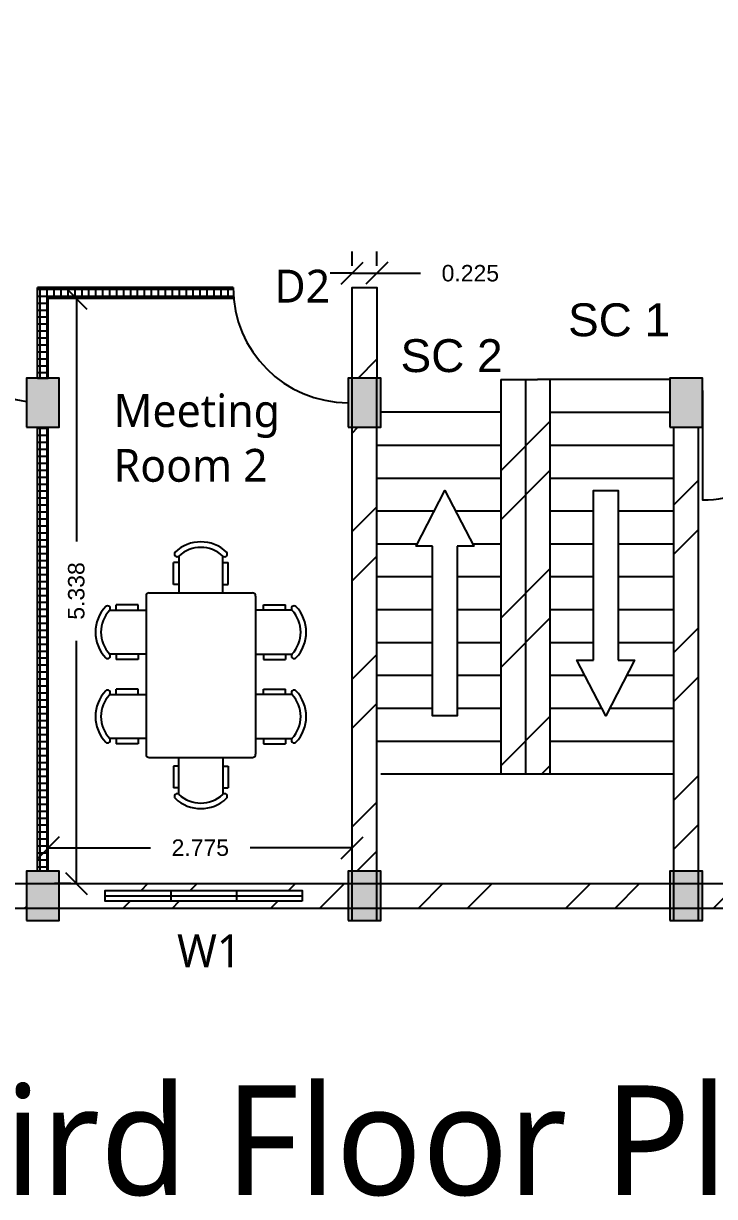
# Model space of a CAD drawing. Header units: millimetres. Extents: x 4123.3 to 4149.6, y 1802.2 to 1846.1.
# Drawn here: x 4133.21 to 4139.53, y 1828.86 to 1839.56 of the extents above; entities that cross this region are included whole.
import ezdxf

# ---------------------------------------------------------------- set-up
doc = ezdxf.new("R2010")
doc.units = ezdxf.units.MM
for name, color, linetype in [('Column', 240, 'Continuous'), ('Column hatch', 1, 'Continuous'), ('Door', 3, 'Continuous'), ('Doors', 90, 'Continuous'), ('Window', 50, 'Continuous')]:
    doc.layers.add(name, color=color, linetype=linetype)
doc.styles.add('Annotative', font='arial.ttf')
doc.styles.get("Standard").update_dxf_attribs({"font": 'arial.ttf'})
doc.dimstyles.new('Dim 2', dxfattribs={"dimtxt": 0.15, "dimasz": 0.2, "dimexe": 0.2, "dimexo": 0.2, "dimgap": 0.2, "dimtad": 0, "dimdec": 3, "dimdsep": 46, "dimtxsty": 'Annotative', "dimblk": 'OBLIQUE', "dimcen": 1, "dimadec": 0, "dimazin": 0, "dimtfac": 1, "dimtdec": 3, "dimtmove": 0, "dimatfit": 3, "dimfxl": 1, "dimarcsym": 0})
pattern_1 = [(45, (-7783.4231, -4078.2688), (-0.67351921, 0.67351921), []), (45, (-7782.9741, -4078.2688), (-0.67351921, 0.67351921), [])]

# ---------------------------------------------------------------- blocks, each defined once
blk = doc.blocks.new('A$C7FC46520')
for p, q in [((0.623, 1.734), (0.573, 1.734)), ((0.573, 1.534), (0.573, 1.734)), ((0.623, 1.792), (0.623, 1.461)), ((1.023, 1.461), (1.023, 1.792)), ((1.023, 1.734), (1.073, 1.734)), ((1.073, 1.534), (1.073, 1.734)), ((1.392, 1.734), (1.342, 1.734)), ((1.342, 1.534), (1.342, 1.734)), ((1.392, 1.792), (1.392, 1.461)), ((1.792, 1.461), (1.792, 1.792)), ((1.792, 1.734), (1.842, 1.734)), ((1.842, 1.534), (1.842, 1.734)), ((0.623, 1.534), (0.573, 1.534)), ((1.023, 1.534), (1.073, 1.534)), ((1.392, 1.534), (1.342, 1.534)), ((1.792, 1.534), (1.842, 1.534)), ((0.465, 0.491), (0.465, 1.431)), ((0.495, 1.461), (1.935, 1.461)), ((1.965, 0.491), (1.965, 1.431)), ((0.188, 1.161), (0.188, 1.211)), ((0.388, 1.211), (0.188, 1.211)), ((0.388, 1.161), (0.388, 1.211)), ((2.043, 1.161), (2.043, 1.211)), ((2.043, 1.211), (2.243, 1.211)), ((2.243, 1.161), (2.243, 1.211)), ((0.465, 1.161), (0.13, 1.161)), ((1.965, 1.161), (2.301, 1.161)), ((0.13, 0.761), (0.465, 0.761)), ((0.188, 0.761), (0.188, 0.711)), ((0.388, 0.761), (0.388, 0.711)), ((2.301, 0.761), (1.965, 0.761)), ((2.043, 0.761), (2.043, 0.711)), ((2.243, 0.761), (2.243, 0.711)), ((0.388, 0.711), (0.188, 0.711)), ((2.043, 0.711), (2.243, 0.711)), ((0.495, 0.461), (1.935, 0.461)), ((0.623, 0.13), (0.623, 0.461)), ((1.023, 0.461), (1.023, 0.13)), ((1.392, 0.13), (1.392, 0.461)), ((1.792, 0.461), (1.792, 0.13)), ((0.623, 0.388), (0.573, 0.388)), ((0.573, 0.388), (0.573, 0.188)), ((1.023, 0.388), (1.073, 0.388)), ((1.073, 0.388), (1.073, 0.188)), ((1.392, 0.388), (1.342, 0.388)), ((1.342, 0.388), (1.342, 0.188)), ((1.792, 0.388), (1.842, 0.388)), ((1.842, 0.388), (1.842, 0.188)), ((0.623, 0.188), (0.573, 0.188)), ((1.023, 0.188), (1.073, 0.188)), ((1.392, 0.188), (1.342, 0.188)), ((1.792, 0.188), (1.842, 0.188))]:
    blk.add_line(p, q)
for centre, radius, start, end in [((0.608, 1.812), 0.0251, 138.3417, 308.7795), ((0.823, 1.582), 0.34, 46.4394, 133.5606), ((0.823, 1.582), 0.29, 46.4394, 133.5606), ((1.039, 1.812), 0.0251, 231.2205, 41.6583), ((1.376, 1.812), 0.0251, 138.3417, 308.7795), ((1.592, 1.582), 0.34, 46.4394, 133.5606), ((1.592, 1.582), 0.29, 46.4394, 133.5606), ((1.807, 1.812), 0.0251, 231.2205, 41.6583), ((0.495, 1.431), 0.03, 90, 180), ((1.935, 1.431), 0.03, 0, 90), ((0.34, 0.961), 0.34, 136.4394, 223.5606), ((0.11, 1.177), 0.0251, 321.2205, 131.6583), ((2.32, 1.177), 0.0251, 48.3417, 218.7795), ((2.091, 0.961), 0.34, 316.4394, 43.5606), ((0.34, 0.961), 0.29, 136.4394, 223.5606), ((2.091, 0.961), 0.29, 316.4394, 43.5606), ((0.11, 0.745), 0.0251, 228.3417, 38.7795), ((2.32, 0.745), 0.0251, 141.2205, 311.6583), ((0.495, 0.491), 0.03, 180, 270), ((1.935, 0.491), 0.03, 270, 0), ((0.608, 0.11), 0.0251, 51.2205, 221.6583), ((0.823, 0.34), 0.29, 226.4394, 313.5606), ((1.039, 0.11), 0.0251, 318.3417, 128.7795), ((1.376, 0.11), 0.0251, 51.2205, 221.6583), ((1.592, 0.34), 0.29, 226.4394, 313.5606), ((1.807, 0.11), 0.0251, 318.3417, 128.7795), ((0.823, 0.34), 0.34, 226.4394, 313.5606), ((1.592, 0.34), 0.34, 226.4394, 313.5606)]:
    blk.add_arc(centre, radius, start, end)
blk = doc.blocks.new('_Oblique')
at = {"color": 0, "linetype": 'ByBlock', "lineweight": -2}
blk.add_line((-0.5, -0.5), (0.5, 0.5), dxfattribs=at)
blk = doc.blocks.new('*D57')
at = {"color": 0, "lineweight": -2, "transparency": 16777216}
for p, q in [((4136.216, 1837.351), (4136.216, 1837.482)), ((4136.441, 1837.351), (4136.441, 1837.482)), ((4136.216, 1837.282), (4136.016, 1837.282)), ((4136.216, 1837.282), (4136.441, 1837.282)), ((4136.441, 1837.282), (4136.841, 1837.282))]:
    blk.add_line(p, q, dxfattribs=at)
at = {"layer": 'Defpoints', "color": 0, "transparency": 16777216}
for p in [(4136.441, 1837.282), (4136.216, 1837.151), (4136.441, 1837.151)]:
    blk.add_point(p, dxfattribs=at)
at = {"color": 0, "lineweight": -2, "transparency": 16777216, "xscale": 0.2, "yscale": 0.2, "zscale": 0.2}
blk.add_blockref('_Oblique', (4136.216, 1837.282), dxfattribs=at)
at = {"color": 0, "lineweight": -2, "transparency": 16777216, "xscale": 0.2, "yscale": 0.2, "zscale": 0.2, "rotation": 180}
blk.add_blockref('_Oblique', (4136.441, 1837.282), dxfattribs=at)
at = {"color": 0, "transparency": 16777216, "insert": (4137.295, 1837.282), "char_height": 0.15, "attachment_point": 5, "style": 'Annotative'}
blk.add_mtext('0.225', dxfattribs=at)
blk = doc.blocks.new('*D64')
at = {"color": 0, "lineweight": -2, "transparency": 16777216}
for p, q in [((4133.441, 1832.026), (4133.441, 1832.24)), ((4136.216, 1832.026), (4136.216, 1832.24)), ((4133.441, 1832.04), (4134.374, 1832.04)), ((4136.216, 1832.04), (4135.283, 1832.04))]:
    blk.add_line(p, q, dxfattribs=at)
at = {"layer": 'Defpoints', "color": 0, "transparency": 16777216}
for p in [(4136.216, 1832.04), (4133.441, 1831.826), (4136.216, 1831.826)]:
    blk.add_point(p, dxfattribs=at)
at = {"color": 0, "lineweight": -2, "transparency": 16777216, "xscale": 0.2, "yscale": 0.2, "zscale": 0.2, "rotation": 180}
blk.add_blockref('_Oblique', (4133.441, 1832.04), dxfattribs=at)
at = {"color": 0, "lineweight": -2, "transparency": 16777216, "xscale": 0.2, "yscale": 0.2, "zscale": 0.2}
blk.add_blockref('_Oblique', (4136.216, 1832.04), dxfattribs=at)
at = {"color": 0, "transparency": 16777216, "insert": (4134.829, 1832.04), "char_height": 0.15, "attachment_point": 5, "style": 'Annotative'}
blk.add_mtext('2.775', dxfattribs=at)
blk = doc.blocks.new('*D65')
at = {"color": 0, "lineweight": -2, "transparency": 16777216}
for p, q in [((4133.648, 1837.051), (4133.497, 1837.051)), ((4133.697, 1837.051), (4133.697, 1834.836)), ((4133.697, 1831.714), (4133.697, 1833.929)), ((4133.648, 1831.714), (4133.497, 1831.714))]:
    blk.add_line(p, q, dxfattribs=at)
at = {"layer": 'Defpoints', "color": 0, "transparency": 16777216}
for p in [(4133.697, 1837.051), (4133.848, 1837.051), (4133.848, 1831.714)]:
    blk.add_point(p, dxfattribs=at)
at = {"color": 0, "lineweight": -2, "transparency": 16777216, "xscale": 0.2, "yscale": 0.2, "zscale": 0.2}
for p, rotation in [((4133.697, 1837.051), 90), ((4133.697, 1831.714), 270)]:
    blk.add_blockref('_Oblique', p, dxfattribs=dict(at, rotation=rotation))
at = {"color": 0, "transparency": 16777216, "insert": (4133.697, 1834.383), "char_height": 0.15, "attachment_point": 5, "rotation": 90, "style": 'Annotative'}
blk.add_mtext('5.338', dxfattribs=at)

msp = doc.modelspace()

# ---------------------------------------------------------------- hatches: boundary and pattern name
h = msp.add_hatch()
h.set_pattern_fill('ANSI32', color=256, scale=0.1)
h.set_pattern_definition(pattern_1)
h.paths.add_polyline_path([(4136.1785, 1845.7139), (4133.541, 1845.7139), (4133.541, 1845.4889), (4136.1785, 1845.4889)])
h.paths.add_polyline_path([(4135.7598, 1845.5514), (4133.9598, 1845.5514), (4133.9598, 1845.6514), (4135.7598, 1845.6514)], flags=16)
h.paths.add_polyline_path([(4133.241, 1845.7139), (4130.6035, 1845.7139), (4130.6035, 1845.4889), (4133.241, 1845.4889)])
h.paths.add_polyline_path([(4131.0223, 1845.6514), (4132.8223, 1845.6514), (4132.8223, 1845.5514), (4131.0223, 1845.5514)], flags=16)
h.paths.add_polyline_path([(4130.3035, 1845.7139), (4127.666, 1845.7139), (4127.666, 1845.4889), (4130.3035, 1845.4889)])
h.paths.add_polyline_path([(4129.8848, 1845.5514), (4128.0848, 1845.5514), (4128.0848, 1845.6514), (4129.8848, 1845.6514)], flags=16)
h.paths.add_polyline_path([(4127.366, 1845.7139), (4124.7285, 1845.7139), (4124.7285, 1845.4889), (4127.366, 1845.4889)])
h.paths.add_polyline_path([(4126.9473, 1845.5514), (4125.1473, 1845.5514), (4125.1473, 1845.6514), (4126.9473, 1845.6514)], flags=16)
h.paths.add_polyline_path([(4124.691, 1845.3764), (4124.466, 1845.3764), (4124.466, 1841.3264), (4124.691, 1841.3264)])
h.paths.add_polyline_path([(4124.6285, 1844.5514), (4124.6285, 1843.9514), (4124.6285, 1842.1514), (4124.5285, 1842.1514), (4124.5285, 1843.9514), (4124.5285, 1844.5514)], flags=16)
h.paths.add_polyline_path([(4136.441, 1840.8764), (4136.216, 1840.8764), (4136.216, 1840.0514), (4136.441, 1840.0514)])
h.paths.add_polyline_path([(4136.441, 1837.1514), (4136.216, 1837.1514), (4136.216, 1836.3264), (4136.441, 1836.3264)])
h = msp.add_hatch()
h.set_pattern_fill('NET', color=256, scale=0.02)
h.set_pattern_definition([(0, (-7783.42309, -4078.26881), (0, 0.0635), []), (90, (-7783.42309, -4078.26881), (-0.0635, 4e-18), [])])
h.paths.add_polyline_path([(4144.066, 1840.0564, -0.0250471), (4143.966, 1840.0514), (4143.966, 1838.0514), (4147.966, 1838.0514), (4147.966, 1838.1514), (4144.066, 1838.1514)])
h.paths.add_polyline_path([(4144.991, 1841.1514), (4142.3535, 1841.1514), (4142.3535, 1841.0514), (4144.991, 1841.0514)])
h.paths.add_polyline_path([(4147.9285, 1841.1514), (4145.291, 1841.1514), (4145.291, 1841.0514), (4147.9285, 1841.0514)])
h.paths.add_polyline_path([(4142.0535, 1841.1514), (4140.4613, 1841.1514, -0.0238502), (4140.466, 1841.0514), (4142.0535, 1841.0514)])
h.paths.add_polyline_path([(4145.0285, 1834.9701), (4143.716, 1834.9701), (4143.716, 1834.8701), (4145.0285, 1834.8701)])
h.paths.add_polyline_path([(4143.716, 1834.9701), (4143.616, 1834.9701), (4143.616, 1834.8701), (4143.716, 1834.8701)])
h.paths.add_polyline_path([(4143.716, 1835.2456, -0.0334454), (4143.616, 1835.2389), (4143.616, 1834.9701), (4143.716, 1834.9701)])
h.paths.add_polyline_path([(4145.0285, 1833.9014), (4143.716, 1833.9014), (4143.716, 1833.8014), (4145.0285, 1833.8014)])
h.paths.add_polyline_path([(4143.716, 1833.9014), (4143.616, 1833.9014), (4143.616, 1833.8014), (4143.716, 1833.8014)])
h.paths.add_polyline_path([(4143.716, 1834.1268, -0.0334454), (4143.616, 1834.1201), (4143.616, 1833.9014), (4143.716, 1833.9014)])
h.paths.add_polyline_path([(4143.716, 1833.0581, -0.0334454), (4143.616, 1833.0514), (4143.616, 1832.8326), (4143.716, 1832.8326)])
h.paths.add_polyline_path([(4143.716, 1832.8326), (4143.616, 1832.8326), (4143.616, 1832.7326), (4143.716, 1832.7326)])
h.paths.add_polyline_path([(4145.0285, 1832.8326), (4143.716, 1832.8326), (4143.716, 1832.7326), (4145.0285, 1832.7326)])
h.paths.add_polyline_path([(4143.716, 1831.9893, -0.0334454), (4143.616, 1831.9826), (4143.616, 1831.7139), (4143.716, 1831.7139)])
h.paths.add_polyline_path([(4146.6535, 1831.9893, -0.0334454), (4146.5535, 1831.9826), (4146.5535, 1831.7139), (4146.6535, 1831.7139)])
h.paths.add_polyline_path([(4147.966, 1832.8326), (4146.6535, 1832.8326), (4146.6535, 1832.7326), (4147.966, 1832.7326)])
h.paths.add_polyline_path([(4146.6535, 1832.8326), (4146.5535, 1832.8326), (4146.5535, 1832.7326), (4146.6535, 1832.7326)])
h.paths.add_polyline_path([(4146.6535, 1833.0581, -0.0334454), (4146.5535, 1833.0514), (4146.5535, 1832.8326), (4146.6535, 1832.8326)])
h.paths.add_polyline_path([(4147.966, 1833.9014), (4146.6535, 1833.9014), (4146.6535, 1833.8014), (4147.966, 1833.8014)])
h.paths.add_polyline_path([(4146.6535, 1833.9014), (4146.5535, 1833.9014), (4146.5535, 1833.8014), (4146.6535, 1833.8014)])
h.paths.add_polyline_path([(4146.6535, 1834.1268, -0.0334454), (4146.5535, 1834.1201), (4146.5535, 1833.9014), (4146.6535, 1833.9014)])
h.paths.add_polyline_path([(4147.966, 1834.9701), (4146.6535, 1834.9701), (4146.6535, 1834.8701), (4147.966, 1834.8701)])
h.paths.add_polyline_path([(4146.6535, 1834.9701), (4146.5535, 1834.9701), (4146.5535, 1834.8701), (4146.6535, 1834.8701)])
h.paths.add_polyline_path([(4146.6535, 1835.2456, -0.0334454), (4146.5535, 1835.2389), (4146.5535, 1834.9701), (4146.6535, 1834.9701)])
h.paths.add_polyline_path([(4133.441, 1835.8764), (4133.341, 1835.8764), (4133.341, 1831.8264), (4133.441, 1831.8264)])
h.paths.add_polyline_path([(4130.5035, 1835.8764), (4130.4035, 1835.8764), (4130.4035, 1831.8264), (4130.5035, 1831.8264)])
h.paths.add_polyline_path([(4127.5659, 1835.8764), (4127.4659, 1835.8764), (4127.4659, 1831.8264), (4127.5659, 1831.8264)])
h.paths.add_polyline_path([(4127.5659, 1839.0514), (4127.4659, 1839.0514), (4127.4659, 1836.3264), (4127.5659, 1836.3264)])
h.paths.add_polyline_path([(4132.3409, 1837.1514), (4128.716, 1837.1514), (4128.6159, 1837.1514), (4128.6159, 1837.0514), (4128.7113, 1837.0514), (4130.4035, 1837.0514), (4130.4035, 1836.3264), (4130.5035, 1836.3264), (4130.5035, 1837.0514), (4132.3456, 1837.0514, -0.0238501)])
h.paths.add_polyline_path([(4133.441, 1837.0514), (4135.1333, 1837.0514, -0.0238502), (4135.1285, 1837.1514), (4133.341, 1837.1514), (4133.341, 1836.3264), (4133.441, 1836.3264)])
h.paths.add_polyline_path([(4135.221, 1840.1514), (4124.691, 1840.1514), (4124.691, 1840.0514), (4135.216, 1840.0514, -0.0250471)])
h = msp.add_hatch()
h.set_pattern_fill('ANSI32', color=256, scale=0.1)
h.set_pattern_definition(pattern_1)
h.paths.add_polyline_path([(4124.691, 1840.8764), (4124.466, 1840.8764), (4124.466, 1836.3264), (4124.691, 1836.3264)])
h.paths.add_polyline_path([(4124.6285, 1839.3889), (4124.6285, 1838.7889), (4124.6285, 1836.9889), (4124.5285, 1836.9889), (4124.5285, 1838.7889), (4124.5285, 1839.3889)], flags=16)
h.paths.add_polyline_path([(4124.691, 1835.8764), (4124.466, 1835.8764), (4124.466, 1831.8264), (4124.691, 1831.8264)])
h.paths.add_polyline_path([(4124.5285, 1835.0514), (4124.6285, 1835.0514), (4124.6285, 1834.4514), (4124.6285, 1832.6514), (4124.5285, 1832.6514), (4124.5285, 1834.4514)], flags=16)
h.paths.add_polyline_path([(4127.366, 1831.7139), (4124.7285, 1831.7139), (4124.7285, 1831.4889), (4127.366, 1831.4889)])
h.paths.add_polyline_path([(4125.1473, 1831.6514), (4126.9473, 1831.6514), (4126.9473, 1831.5514), (4125.1473, 1831.5514)], flags=16)
h.paths.add_polyline_path([(4130.3035, 1831.7139), (4127.666, 1831.7139), (4127.666, 1831.4889), (4130.3035, 1831.4889)])
h.paths.add_polyline_path([(4128.0848, 1831.6514), (4129.8848, 1831.6514), (4129.8848, 1831.5514), (4128.0848, 1831.5514)], flags=16)
h.paths.add_polyline_path([(4133.241, 1831.7139), (4130.6035, 1831.7139), (4130.6035, 1831.4889), (4133.241, 1831.4889)])
h.paths.add_polyline_path([(4131.0223, 1831.6514), (4132.8223, 1831.6514), (4132.8223, 1831.5514), (4131.0223, 1831.5514)], flags=16)
h.paths.add_polyline_path([(4136.1785, 1831.7139), (4133.541, 1831.7139), (4133.541, 1831.4889), (4136.1785, 1831.4889)])
h.paths.add_polyline_path([(4133.9598, 1831.6514), (4135.7598, 1831.6514), (4135.7598, 1831.5514), (4133.9598, 1831.5514)], flags=16)
h.paths.add_polyline_path([(4139.116, 1831.7139), (4136.4785, 1831.7139), (4136.4785, 1831.4889), (4139.116, 1831.4889)])
h = msp.add_hatch()
h.set_pattern_fill('ANSI32', scale=0.1)
h.set_pattern_definition([(45, (-532416.3806, -654820.4174), (-0.6735192091, 0.6735192091), []), (45, (-532415.9316, -654820.4174), (-0.6735192091, 0.6735192091), [])])
h.paths.add_polyline_path([(4137.7972, 1836.3139), (4137.5722, 1836.3139), (4137.5722, 1832.7139), (4137.7973, 1832.7139)])
h.paths.add_polyline_path([(4138.0222, 1836.3139), (4137.9095, 1836.3139), (4137.7972, 1836.3139), (4137.7973, 1832.7139), (4138.0222, 1832.7139)])
h = msp.add_hatch()
h.set_pattern_fill('ANSI32', color=256, scale=0.1)
h.set_pattern_definition(pattern_1)
h.paths.add_polyline_path([(4142.0535, 1831.7139), (4139.416, 1831.7139), (4139.416, 1831.4889), (4142.0535, 1831.4889)])
h.paths.add_polyline_path([(4141.6348, 1831.5514), (4139.8348, 1831.5514), (4139.8348, 1831.6514), (4141.6348, 1831.6514)], flags=16)
h.paths.add_polyline_path([(4144.991, 1831.7139), (4142.3535, 1831.7139), (4142.3535, 1831.4889), (4144.991, 1831.4889)])
h.paths.add_polyline_path([(4142.7056, 1831.6474), (4143.3056, 1831.6474), (4143.3056, 1831.5474), (4142.7056, 1831.5474)], flags=16)
h.paths.add_polyline_path([(4144.0244, 1831.6474), (4144.6244, 1831.6474), (4144.6244, 1831.5474), (4144.0244, 1831.5474)], flags=16)
h.paths.add_polyline_path([(4147.9285, 1831.7139), (4145.291, 1831.7139), (4145.291, 1831.4889), (4147.9285, 1831.4889)])
h.paths.add_polyline_path([(4145.6431, 1831.6474), (4146.2431, 1831.6474), (4146.2431, 1831.5474), (4145.6431, 1831.5474)], flags=16)
h.paths.add_polyline_path([(4146.9619, 1831.6474), (4147.5619, 1831.6474), (4147.5619, 1831.5474), (4146.9619, 1831.5474)], flags=16)
h.paths.add_polyline_path([(4148.191, 1835.8764), (4147.966, 1835.8764), (4147.966, 1831.8264), (4148.191, 1831.8264)])
h.paths.add_polyline_path([(4148.0288, 1833.0638), (4148.0288, 1833.6638), (4148.1288, 1833.6638), (4148.1288, 1833.0638)], flags=16)
h.paths.add_polyline_path([(4148.1285, 1832.5688), (4148.1285, 1831.9688), (4148.0285, 1831.9688), (4148.0285, 1832.5688)], flags=16)
h.paths.add_polyline_path([(4148.0288, 1834.1101), (4148.0288, 1834.7101), (4148.1288, 1834.7101), (4148.1288, 1834.1101)], flags=16)
h.paths.add_polyline_path([(4148.0288, 1835.127), (4148.0288, 1835.727), (4148.1288, 1835.727), (4148.1288, 1835.127)], flags=16)
h.paths.add_polyline_path([(4147.9285, 1836.2139), (4146.291, 1836.2139, -0.0567967), (4146.2654, 1835.9889), (4147.9285, 1835.9889)])
h.paths.add_polyline_path([(4145.2535, 1835.8764), (4145.0285, 1835.8764), (4145.0285, 1831.8264), (4145.2535, 1831.8264)])
h.paths.add_polyline_path([(4144.991, 1836.2139), (4143.3535, 1836.2139, -0.0567967), (4143.3279, 1835.9889), (4144.991, 1835.9889)])
h.paths.add_polyline_path([(4142.0535, 1836.2139), (4140.416, 1836.2139), (4140.416, 1835.9889), (4142.0535, 1835.9889)])
h.paths.add_polyline_path([(4142.316, 1835.8764), (4142.091, 1835.8764), (4142.091, 1831.8264), (4142.316, 1831.8264)])
h.paths.add_polyline_path([(4139.3785, 1835.8764), (4139.1535, 1835.8764), (4139.1535, 1832.7139), (4139.1535, 1831.8264), (4139.3785, 1831.8264)])
h.paths.add_polyline_path([(4136.441, 1835.8764), (4136.216, 1835.8764), (4136.216, 1831.8264), (4136.441, 1831.8264)])
at = {"layer": 'Column'}
h = msp.add_hatch(color=256, dxfattribs=at)
h.dxf.hatch_style = 1
h.paths.add_polyline_path([(4124.7285, 1836.3264), (4124.4285, 1836.3264), (4124.4285, 1835.8764), (4124.7285, 1835.8764)])
h.paths.add_polyline_path([(4127.666, 1836.3264), (4127.366, 1836.3264), (4127.366, 1836.1014), (4127.666, 1836.1014)])
h.paths.add_polyline_path([(4127.666, 1836.1014), (4127.366, 1836.1014), (4127.366, 1835.8764), (4127.666, 1835.8764)])
h.paths.add_polyline_path([(4130.6035, 1836.3264), (4130.3035, 1836.3264), (4130.3035, 1836.1014), (4130.6035, 1836.1014)])
h.paths.add_polyline_path([(4130.6035, 1836.1014), (4130.3035, 1836.1014), (4130.3035, 1835.8764), (4130.6035, 1835.8764)])
h.paths.add_polyline_path([(4133.541, 1836.3264), (4133.241, 1836.3264), (4133.241, 1836.1014), (4133.541, 1836.1014)])
h.paths.add_polyline_path([(4133.541, 1836.1014), (4133.241, 1836.1014), (4133.241, 1835.8764), (4133.541, 1835.8764)])
h.paths.add_polyline_path([(4136.4785, 1836.3264), (4136.1785, 1836.3264), (4136.1785, 1836.1014), (4136.4785, 1836.1014)])
h.paths.add_polyline_path([(4136.4785, 1836.1014), (4136.1785, 1836.1014), (4136.1785, 1835.8764), (4136.4785, 1835.8764)])
h.paths.add_polyline_path([(4139.416, 1836.3264), (4139.116, 1836.3264), (4139.116, 1836.1014), (4139.416, 1836.1014)])
h.paths.add_polyline_path([(4139.416, 1836.1014), (4139.116, 1836.1014), (4139.116, 1835.8764), (4139.416, 1835.8764)])
h.paths.add_polyline_path([(4142.3535, 1836.3264), (4142.0535, 1836.3264), (4142.0535, 1836.1014), (4142.3535, 1836.1014)])
h.paths.add_polyline_path([(4142.3535, 1836.1014), (4142.0535, 1836.1014), (4142.0535, 1835.8764), (4142.3535, 1835.8764)])
h.paths.add_polyline_path([(4145.291, 1836.3264), (4144.991, 1836.3264), (4144.991, 1836.1014), (4145.291, 1836.1014)])
h.paths.add_polyline_path([(4145.291, 1836.1014), (4144.991, 1836.1014), (4144.991, 1835.8764), (4145.291, 1835.8764)])
h.paths.add_polyline_path([(4148.2285, 1836.3264), (4147.9285, 1836.3264), (4147.9285, 1835.8764), (4148.2285, 1835.8764)])
h.paths.add_polyline_path([(4148.2285, 1831.8264), (4147.9285, 1831.8264), (4147.9285, 1831.3764), (4148.2285, 1831.3764)])
h.paths.add_polyline_path([(4145.291, 1831.6014), (4144.991, 1831.6014), (4144.991, 1831.3764), (4145.291, 1831.3764)])
h.paths.add_polyline_path([(4145.291, 1831.8264), (4144.991, 1831.8264), (4144.991, 1831.6014), (4145.291, 1831.6014)])
h.paths.add_polyline_path([(4142.3535, 1831.6014), (4142.0535, 1831.6014), (4142.0535, 1831.3764), (4142.3535, 1831.3764)])
h.paths.add_polyline_path([(4142.3535, 1831.8264), (4142.0535, 1831.8264), (4142.0535, 1831.6014), (4142.3535, 1831.6014)])
h.paths.add_polyline_path([(4139.416, 1831.6014), (4139.116, 1831.6014), (4139.116, 1831.3764), (4139.416, 1831.3764)])
h.paths.add_polyline_path([(4139.416, 1831.8264), (4139.116, 1831.8264), (4139.116, 1831.6014), (4139.416, 1831.6014)])
h.paths.add_polyline_path([(4136.4785, 1831.6014), (4136.1785, 1831.6014), (4136.1785, 1831.3764), (4136.4785, 1831.3764)])
h.paths.add_polyline_path([(4136.4785, 1831.8264), (4136.1785, 1831.8264), (4136.1785, 1831.6014), (4136.4785, 1831.6014)])
h.paths.add_polyline_path([(4133.541, 1831.6014), (4133.241, 1831.6014), (4133.241, 1831.3764), (4133.541, 1831.3764)])
h.paths.add_polyline_path([(4133.541, 1831.8264), (4133.241, 1831.8264), (4133.241, 1831.6014), (4133.541, 1831.6014)])
h.paths.add_polyline_path([(4130.6035, 1831.8264), (4130.3035, 1831.8264), (4130.3035, 1831.6014), (4130.6035, 1831.6014)])
h.paths.add_polyline_path([(4130.6035, 1831.6014), (4130.3035, 1831.6014), (4130.3035, 1831.3764), (4130.6035, 1831.3764)])
h.paths.add_polyline_path([(4127.666, 1831.6014), (4127.366, 1831.6014), (4127.366, 1831.3764), (4127.666, 1831.3764)])
h.paths.add_polyline_path([(4127.666, 1831.8264), (4127.366, 1831.8264), (4127.366, 1831.6014), (4127.666, 1831.6014)])
h.paths.add_polyline_path([(4124.7285, 1831.8264), (4124.4285, 1831.8264), (4124.4285, 1831.3764), (4124.7285, 1831.3764)])

# ---------------------------------------------------------------- linework, layer by layer
for p, q in [((4135.1285, 1837.1514), (4133.341, 1837.1514)), ((4135.1285, 1837.1514), (4133.341, 1837.1514)), ((4133.341, 1836.3264), (4133.341, 1837.1514)), ((4135.1333, 1837.0514), (4133.441, 1837.0514)), ((4133.441, 1836.3264), (4133.441, 1837.0514)), ((4133.341, 1836.3264), (4133.441, 1836.3264)), ((4136.216, 1831.3764), (4136.216, 1836.3264)), ((4136.441, 1831.3764), (4136.441, 1836.3264)), ((4137.5722, 1836.3139), (4137.5722, 1832.7139)), ((4137.5722, 1836.3139), (4137.9095, 1836.3139)), ((4137.7972, 1836.3139), (4137.7973, 1832.7139)), ((4138.0222, 1836.3139), (4138.0222, 1832.7139)), ((4137.5722, 1836.0139), (4136.4785, 1836.0139)), ((4138.0222, 1836.0139), (4139.116, 1836.0139)), ((4133.341, 1831.8264), (4133.341, 1835.8764)), ((4133.341, 1835.8764), (4133.441, 1835.8764)), ((4133.441, 1831.8264), (4133.441, 1835.8764)), ((4139.1535, 1831.3764), (4139.1535, 1835.8764)), ((4139.1535, 1835.8764), (4139.3785, 1835.8764)), ((4139.3785, 1831.3764), (4139.3785, 1835.8764)), ((4136.4408, 1835.7139), (4137.5722, 1835.7139)), ((4138.0222, 1835.7139), (4139.1535, 1835.7139)), ((4136.4408, 1835.4139), (4137.5722, 1835.4139)), ((4138.0222, 1835.4139), (4139.1535, 1835.4139)), ((4136.4408, 1835.1139), (4136.9659, 1835.1139)), ((4137.1599, 1835.1139), (4137.5722, 1835.1139)), ((4138.0222, 1835.1139), (4138.4186, 1835.1139)), ((4138.6447, 1835.1139), (4139.1535, 1835.1139)), ((4136.4408, 1834.8139), (4136.8107, 1834.8139)), ((4137.3152, 1834.8139), (4137.5722, 1834.8139)), ((4138.0222, 1834.8139), (4138.4186, 1834.8139)), ((4138.6447, 1834.8139), (4139.1535, 1834.8139)), ((4136.4408, 1834.5139), (4136.9499, 1834.5139)), ((4137.1759, 1834.5139), (4137.5722, 1834.5139)), ((4138.0222, 1834.5139), (4138.4186, 1834.5139)), ((4138.6447, 1834.5139), (4139.1535, 1834.5139)), ((4136.4408, 1834.2139), (4136.9499, 1834.2139)), ((4137.1759, 1834.2139), (4137.5722, 1834.2139)), ((4138.0222, 1834.2139), (4138.4186, 1834.2139)), ((4138.6447, 1834.2139), (4139.1535, 1834.2139)), ((4136.4408, 1833.9139), (4136.9499, 1833.9139)), ((4137.1759, 1833.9139), (4137.5722, 1833.9139)), ((4138.0222, 1833.9139), (4138.4186, 1833.9139)), ((4138.6447, 1833.9139), (4139.1535, 1833.9139)), ((4136.4408, 1833.6139), (4136.9499, 1833.6139)), ((4137.1759, 1833.6139), (4137.5722, 1833.6139)), ((4138.0222, 1833.6139), (4138.34, 1833.6139)), ((4138.7233, 1833.6139), (4139.1535, 1833.6139)), ((4136.4408, 1833.3139), (4136.9499, 1833.3139)), ((4137.1759, 1833.3139), (4137.5722, 1833.3139)), ((4138.0222, 1833.3139), (4138.4952, 1833.3139)), ((4138.5681, 1833.3139), (4139.1535, 1833.3139)), ((4136.4408, 1833.0139), (4137.5722, 1833.0139)), ((4138.0222, 1833.0139), (4139.1535, 1833.0139)), ((4136.4785, 1832.7139), (4139.1535, 1832.7139)), ((4124.7285, 1831.7139), (4147.9285, 1831.7139)), ((4139.416, 1831.7139), (4142.0535, 1831.7139)), ((4124.7285, 1831.4889), (4147.9285, 1831.4889))]:
    msp.add_line(p, q)
for points in [[(4136.216, 1836.3264), (4136.216, 1837.1514), (4136.441, 1837.1514), (4136.441, 1836.3264)], [(4139.116, 1836.3139), (4137.9095, 1836.3139)], [(4136.9499, 1834.7931), (4136.7999, 1834.7931), (4137.0629, 1835.3014), (4137.3259, 1834.7931), (4137.1759, 1834.7931)], [(4138.4186, 1833.7517), (4138.4186, 1835.3014), (4138.6447, 1835.3014), (4138.6447, 1833.7517)], [(4137.1759, 1834.7931), (4137.1759, 1833.2434), (4136.9499, 1833.2434), (4136.9499, 1834.7931)], [(4138.6447, 1833.7517), (4138.7947, 1833.7517), (4138.5317, 1833.2434), (4138.2686, 1833.7517), (4138.4186, 1833.7517)]]:
    msp.add_lwpolyline(points)
msp.add_lwpolyline([(4139.416, 1836.2139), (4139.416, 1835.2139, 0.4142136), (4140.416, 1836.2139)], format="xyb")
for centre, end in [((4133.3909, 1837.1513), 261.79548), ((4136.1785, 1837.1514), 270)]:
    msp.add_arc(centre, 1.05, 180, end)
at = {"layer": 'Column hatch'}
for points in [[(4133.241, 1835.8764), (4133.541, 1835.8764), (4133.541, 1836.3264), (4133.241, 1836.3264)], [(4136.1785, 1835.8764), (4136.4785, 1835.8764), (4136.4785, 1836.3264), (4136.1785, 1836.3264)], [(4139.116, 1835.8764), (4139.416, 1835.8764), (4139.416, 1836.3264), (4139.116, 1836.3264)], [(4133.241, 1831.3764), (4133.541, 1831.3764), (4133.541, 1831.8264), (4133.241, 1831.8264)], [(4136.1785, 1831.3764), (4136.4785, 1831.3764), (4136.4785, 1831.8264), (4136.1785, 1831.8264)], [(4139.116, 1831.3764), (4139.416, 1831.3764), (4139.416, 1831.8264), (4139.116, 1831.8264)]]:
    msp.add_lwpolyline(points, close=True, dxfattribs=at)
at = {"layer": 'Window'}
for p, q in [((4133.9598, 1831.6014), (4135.7598, 1831.6014)), ((4134.5598, 1831.6514), (4134.5598, 1831.5514)), ((4135.1598, 1831.6514), (4135.1598, 1831.5514))]:
    msp.add_line(p, q, dxfattribs=at)
msp.add_lwpolyline([(4135.7598, 1831.5514), (4133.9598, 1831.5514), (4133.9598, 1831.6514), (4135.7598, 1831.6514)], close=True, dxfattribs=at)

# ---------------------------------------------------------------- block references
at = {"xscale": 1.001149358538904, "yscale": 1.001149358538904, "zscale": 1.001149358538904, "rotation": 270}
msp.add_blockref('A$C7FC46520', (4133.8718, 1834.8311), dxfattribs=at)

# ---------------------------------------------------------------- texts
at = {"char_height": 0.5, "attachment_point": 1, "style": 'Annotative'}
for s, insert, width in [('{\\fMicrosoft YaHei Light|b0|i0|c0|p34;\\H0.6x;Meeting \\PRoom 2}', (4134.0376, 1836.1797), 1.518171), ('{\\fMicrosoft YaHei Light|b0|i0|c0|p34;\\H0.6x;W1}', (4134.6169, 1831.2491), 0.653402)]:
    msp.add_mtext(s, dxfattribs=dict(at, insert=insert, width=width))
at = {"insert": (4131.5107, 1829.8715), "char_height": 1, "attachment_point": 1}
msp.add_mtext_dynamic_manual_height_columns('{\\f@Microsoft YaHei Light|b0|i0|c0|p34;Third\\f@Microsoft YaHei Light|b0|i0|c134|p34; Floor\\f@Microsoft YaHei Light|b0|i0|c0|p34; Plan}', width=11.044461, gutter_width=5, heights=[1.3111], dxfattribs=at)
at = {"layer": 'Door', "char_height": 0.5, "attachment_point": 1, "style": 'Annotative'}
for s, insert, width in [('{\\H0.6x;SC 1\\fMicrosoft YaHei Light|b0|i0|c134|p34;\\H1.66667x; }', (4138.1877, 1837.0078), 0.945915), ('{\\H0.6x;SC 2}', (4136.6578, 1836.6805), 1.124788)]:
    msp.add_mtext(s, dxfattribs=dict(at, insert=insert, width=width))
at = {"layer": 'Doors', "insert": (4135.506, 1837.3145), "char_height": 0.5, "width": 0.513745, "attachment_point": 1, "style": 'Annotative'}
msp.add_mtext('{\\fMicrosoft YaHei Light|b0|i0|c134|p34;\\H0.6x;D\\fMicrosoft YaHei Light|b0|i0|c0|p34;2\\fMicrosoft YaHei Light|b0|i0|c134|p34;\\H1.66667x; }', dxfattribs=at)

# ---------------------------------------------------------------- dimensions: what is measured, and where the dimension line sits
for base, p1, p2, picture, middle in [((4136.441, 1837.2821), (4136.216, 1837.1514), (4136.441, 1837.1514), '*D57', (4137.2947, 1837.2821)), ((4136.216, 1832.0404), (4133.441, 1831.8264), (4136.216, 1831.8264), '*D64', (4134.8285, 1832.0404))]:
    dim = msp.add_linear_dim(base=base, p1=p1, p2=p2, dimstyle='Dim 2')
    dim.commit()
    dim.dimension.update_dxf_attribs({"geometry": picture, "text_midpoint": middle})
dim = msp.add_linear_dim(base=(4133.6966832091, 1837.0513619117), p1=(4133.847591445, 1831.7138619117), p2=(4133.847591445, 1837.0513619117), angle=90, dimstyle='Dim 2')
dim.commit()
dim.dimension.update_dxf_attribs({"geometry": '*D65', "text_midpoint": (4133.6966832091, 1834.3826119117), "dimtype": 160})

doc.saveas('drawing.dxf')
